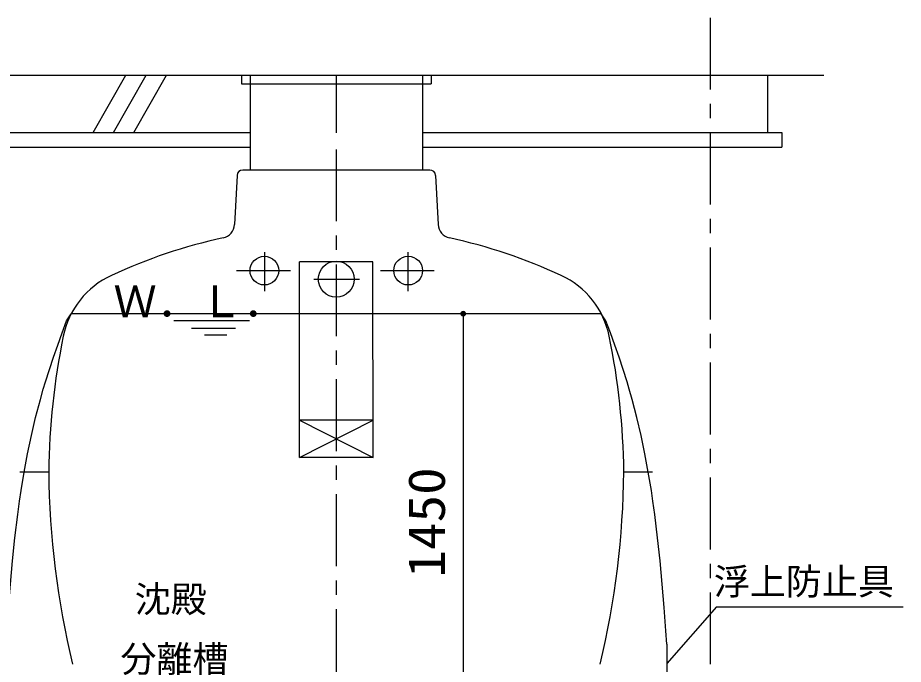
# Model space of a CAD drawing. Units: millimetres, scale not verified. Extents: x -14850 to 14850, y -10500 to 10500.
# Drawn here: x 344 to 3424, y -5335 to -3085 of the extents above; entities that cross this region are included whole.
import ezdxf
from ezdxf.enums import TextEntityAlignment as Align

# ---------------------------------------------------------------- set-up
doc = ezdxf.new("R2010")
doc.units = ezdxf.units.MM
doc.header["$LTSCALE"] = 50
doc.linetypes.add('CHAIN1', pattern=[8, 5, -1, 1, -1])
for name, color, linetype, lineweight in [('0-0_機器', 5, 'Continuous', 25), ('0-2_躯体', 5, 'Continuous', 25), ('0-4_文字', 5, 'Continuous', 25)]:
    doc.layers.add(name, color=color, linetype=linetype, lineweight=lineweight)
doc.styles.add('ＭＳ ゴシック', font='')
doc.styles.get('ＭＳ ゴシック').set_extended_font_data('MS Gothic')

msp = doc.modelspace()

# ---------------------------------------------------------------- linework, layer by layer
at = {"layer": '0-0_機器', "color": 2, "linetype": 'CHAIN1'}
msp.add_line((2752.29, -3084.74), (2752.29, -6125.87), dxfattribs=at)
at = {"layer": '0-0_機器', "color": 2}
for p, q in [((-1115.66, -3284.74), (3148.13, -3284.74)), ((606.57, -3484.74), (720.67, -3284.74)), ((677.28, -3484.74), (791.38, -3284.74)), ((747.99, -3484.74), (862.09, -3284.74)), ((1122.29, -3284.74), (1122.29, -3314.74)), ((1152.29, -3284.74), (1152.29, -3614.74)), ((1752.29, -3284.74), (1752.29, -3614.74)), ((1782.29, -3284.74), (1782.29, -3314.74)), ((2952.29, -3284.74), (2952.29, -3484.74)), ((1122.29, -3314.74), (1782.29, -3314.74)), ((252.29, -3484.74), (1152.29, -3484.74)), ((252.29, -3534.74), (1152.29, -3534.74)), ((1752.29, -3534.74), (3002.29, -3534.74)), ((1943.65, -4114.74), (1724.01, -4114.74)), ((1893.65, -4114.74), (1893.65, -5564.74))]:
    msp.add_line(p, q, dxfattribs=at)
at = {"layer": '0-0_機器', "color": 3, "linetype": 'CHAIN1'}
msp.add_line((1452.29, -3284.74), (1452.29, -3485.73), dxfattribs=at)
at = {"layer": '0-0_機器', "color": 2}
msp.add_lwpolyline([(1752.29, -3484.74), (3002.29, -3484.74), (3002.29, -3534.74)], dxfattribs=at)
at = {"layer": '0-0_機器'}
for points in [[(1883.65, -4114.74), (1893.65, -4104.74), (1893.65, -4114.74)], [(1883.67, -4114.11), (1893.65, -4104.74), (1883.65, -4114.74)], [(1884.35, -4118.42), (1883.65, -4114.74), (1893.65, -4114.74)], [(1883.96, -4117.23), (1883.65, -4114.74), (1884.35, -4118.42)], [(1883.73, -4115.99), (1883.65, -4114.74), (1883.96, -4117.23)], [(1883.83, -4112.87), (1893.65, -4104.74), (1883.67, -4114.11)], [(1884.14, -4111.65), (1893.65, -4104.74), (1883.83, -4112.87)], [(1884.6, -4110.48), (1893.65, -4104.74), (1884.14, -4111.65)], [(1884.35, -4118.42), (1893.65, -4114.74), (1884.89, -4119.56)], [(1885.21, -4109.38), (1893.65, -4104.74), (1884.6, -4110.48)], [(1884.89, -4119.56), (1893.65, -4114.74), (1885.56, -4120.62)], [(1885.94, -4108.36), (1893.65, -4104.74), (1885.21, -4109.38)], [(1885.56, -4120.62), (1893.65, -4114.74), (1886.36, -4121.58)], [(1886.8, -4107.45), (1893.65, -4104.74), (1885.94, -4108.36)], [(1886.36, -4121.58), (1893.65, -4114.74), (1887.27, -4122.44)], [(1886.8, -4107.45), (1892.4, -4104.82), (1893.65, -4104.74)], [(1887.77, -4106.65), (1892.4, -4104.82), (1886.8, -4107.45)], [(1887.27, -4122.44), (1893.65, -4114.74), (1888.29, -4123.18)], [(1887.77, -4106.65), (1891.16, -4105.05), (1892.4, -4104.82)], [(1888.83, -4105.98), (1891.16, -4105.05), (1887.77, -4106.65)], [(1888.29, -4123.18), (1893.65, -4114.74), (1889.39, -4123.79)], [(1888.83, -4105.98), (1889.97, -4105.44), (1891.16, -4105.05)], [(1889.39, -4123.79), (1893.65, -4114.74), (1890.56, -4124.25)], [(1890.56, -4124.25), (1893.65, -4114.74), (1891.78, -4124.56)], [(1891.78, -4124.56), (1893.65, -4114.74), (1893.02, -4124.72)], [(1893.02, -4124.72), (1893.65, -4114.74), (1893.65, -4124.74)], [(1893.65, -4104.74), (1902.41, -4109.92), (1893.65, -4114.74)], [(1893.65, -4104.74), (1901.74, -4108.86), (1902.41, -4109.92)], [(1893.65, -4104.74), (1900.94, -4107.89), (1901.74, -4108.86)], [(1893.65, -4104.74), (1900.02, -4107.03), (1900.94, -4107.89)], [(1893.65, -4104.74), (1899.01, -4106.3), (1900.02, -4107.03)], [(1893.65, -4104.74), (1897.91, -4105.69), (1899.01, -4106.3)], [(1893.65, -4104.74), (1896.74, -4105.23), (1897.91, -4105.69)], [(1893.65, -4104.74), (1895.52, -4104.92), (1896.74, -4105.23)], [(1893.65, -4104.74), (1894.28, -4104.76), (1895.52, -4104.92)], [(1893.65, -4114.74), (1902.41, -4109.92), (1902.95, -4111.06)], [(1893.65, -4114.74), (1902.95, -4111.06), (1903.33, -4112.25)], [(1893.65, -4114.74), (1903.33, -4112.25), (1903.57, -4113.49)], [(1893.65, -4114.74), (1903.57, -4113.49), (1903.65, -4114.74)], [(1893.65, -4114.74), (1901.35, -4121.11), (1893.65, -4124.74)], [(1893.65, -4114.74), (1902.09, -4120.1), (1901.35, -4121.11)], [(1893.65, -4114.74), (1902.7, -4119), (1902.09, -4120.1)], [(1893.65, -4114.74), (1903.16, -4117.83), (1902.7, -4119)], [(1893.65, -4114.74), (1903.47, -4116.61), (1903.16, -4117.83)], [(1893.65, -4114.74), (1903.63, -4115.37), (1903.47, -4116.61)], [(1893.65, -4114.74), (1903.65, -4114.74), (1903.63, -4115.37)], [(1893.65, -4124.74), (1901.35, -4121.11), (1900.49, -4122.03)], [(1893.65, -4124.74), (1900.49, -4122.03), (1894.9, -4124.66)], [(1894.9, -4124.66), (1900.49, -4122.03), (1899.53, -4122.83)], [(1894.9, -4124.66), (1899.53, -4122.83), (1896.14, -4124.42)], [(1896.14, -4124.42), (1899.53, -4122.83), (1898.47, -4123.5)], [(1896.14, -4124.42), (1898.47, -4123.5), (1897.33, -4124.04)]]:
    msp.add_solid(points, dxfattribs=at)
at = {"layer": '0-2_躯体', "color": 3, "linetype": 'CHAIN1'}
for p, q in [((1452.29, -3543.02), (1452.29, -5939.63)), ((1202.29, -3900.74), (1202.29, -4036.7)), ((1702.29, -4036.7), (1702.29, -3900.74)), ((1105.84, -3964.74), (1293.05, -3964.74)), ((1605.84, -3964.74), (1793.05, -3964.74)), ((1374.55, -3994.74), (1533.59, -3994.74))]:
    msp.add_line(p, q, dxfattribs=at)
at = {"layer": '0-2_躯体', "color": 3}
for p, q in [((1107.11, -3633.69), (1098.15, -3804.68)), ((1777.49, -3614.74), (1127.08, -3614.74)), ((1797.47, -3633.69), (1806.43, -3804.68)), ((1324.01, -4614.74), (1324.94, -3934.74)), ((1579.64, -3934.74), (1324.94, -3934.74)), ((1580.56, -4614.74), (1579.64, -3934.74)), ((2373.73, -4114.74), (530.84, -4114.74)), ((1150.92, -4139.74), (887.54, -4139.74)), ((949.06, -4164.74), (1101.9, -4164.74)), ((1072.1, -4189.74), (994.24, -4189.74)), ((1324.01, -4614.74), (1580.38, -4484.74)), ((1580.56, -4614.74), (1324.01, -4614.74)), ((352.29, -4664.74), (452.29, -4664.74)), ((2452.29, -4664.74), (2552.29, -4664.74))]:
    msp.add_line(p, q, dxfattribs=at)
msp.add_lwpolyline([(1580.38, -4484.74), (1324.19, -4484.74), (1580.56, -4614.74)], dxfattribs=at)
for centre, radius in [((1202.29, -3964.74), 50), ((1452.29, -3994.74), 62.5), ((1702.29, -3964.74), 50)]:
    msp.add_circle(centre, radius, dxfattribs=at)
for centre, radius, start, end in [((1127.08, -3634.74), 20, 90, 177), ((1777.49, -3634.74), 20, 2.99998, 90), ((1048.21, -3802.06), 50, 282.23956, 357), ((1856.36, -3802.06), 50, 182.99998, 257.76042), ((1452.29, -5664.74), 1856, 102.23956, 114.9144), ((1452.29, -5664.74), 1856, 65.08559, 77.76042), ((796.8, -4253.54), 300, 114.9144, 168.43124), ((2107.77, -4253.54), 300, 11.56874, 65.08559), ((2952.11, -4694.74), 2500, 168.43124, 179.31242), ((-47.53, -4694.74), 2500, 0.68756, 11.56874), ((3452.14, -4634.74), 3000, 180.57295, 193.49339), ((-547.56, -4634.74), 3000, 346.50659, 359.42703)]:
    msp.add_arc(centre, radius, start, end, dxfattribs=at)
at = {"layer": '0-4_文字', "color": 4}
for q in [(2602.04, -5332.08), (3424.08, -5135.16)]:
    msp.add_line((2774.28, -5135.16), q, dxfattribs=at)
at = {"layer": '0-4_文字', "color": 7}
msp.add_line((2602.29, -5264.74), (2602.29, -5564.74), dxfattribs=at)
for points in [[(302.29, -5264.74), (305.85, -5217.78), (312.16, -5136.83), (318.92, -5055.93), (326.41, -4975.1), (334.92, -4894.36), (344.73, -4813.76), (351.13, -4767.07), (356.65, -4729.91), (367.12, -4665.95), (378.88, -4602.23), (392.07, -4538.81), (406.81, -4475.76), (423.2, -4413.16), (433.52, -4377.09), (441.07, -4352.11), (454.69, -4309.22), (468.99, -4266.54), (483.81, -4224.02), (499, -4181.61), (514.42, -4139.28), (530.84, -4114.74)], [(2602.29, -5264.74), (2598.72, -5217.78), (2592.41, -5136.83), (2585.65, -5055.93), (2578.16, -4975.1), (2569.65, -4894.36), (2559.84, -4813.76), (2553.44, -4767.07), (2547.92, -4729.91), (2537.46, -4665.95), (2525.69, -4602.23), (2512.5, -4538.81), (2497.77, -4475.76), (2481.37, -4413.16), (2471.05, -4377.09), (2463.51, -4352.11), (2449.88, -4309.22), (2435.58, -4266.54), (2420.77, -4224.02), (2405.57, -4181.61), (2390.15, -4139.28), (2373.73, -4114.74)]]:
    msp.add_lwpolyline(points, dxfattribs=at)

# ---------------------------------------------------------------- texts
at = {"layer": '0-0_機器', "color": 4, "style": 'ＭＳ ゴシック', "width": 1.1}
msp.add_text('1450', height=128.4, rotation=90, dxfattribs=at).set_placement((1868.65, -5033.49), align=Align.BOTTOM_LEFT)
at = {"layer": '0-2_躯体', "color": 4, "style": 'ＭＳ ゴシック'}
for s, height, p in [('Ｗ．Ｌ．', 110, (677.74, -4159.89)), ('沈殿', 91.79, (751.27, -5181.4)), ('分離槽', 91.79, (701.83, -5389.4))]:
    msp.add_text(s, height=height, dxfattribs=at).set_placement(p, align=Align.BOTTOM_LEFT)
at = {"layer": '0-4_文字', "color": 4, "style": 'ＭＳ ゴシック'}
msp.add_text('浮上防止具', height=91.79, dxfattribs=at).set_placement((2765.27, -5120.15), align=Align.BOTTOM_LEFT)

doc.saveas('drawing.dxf')
